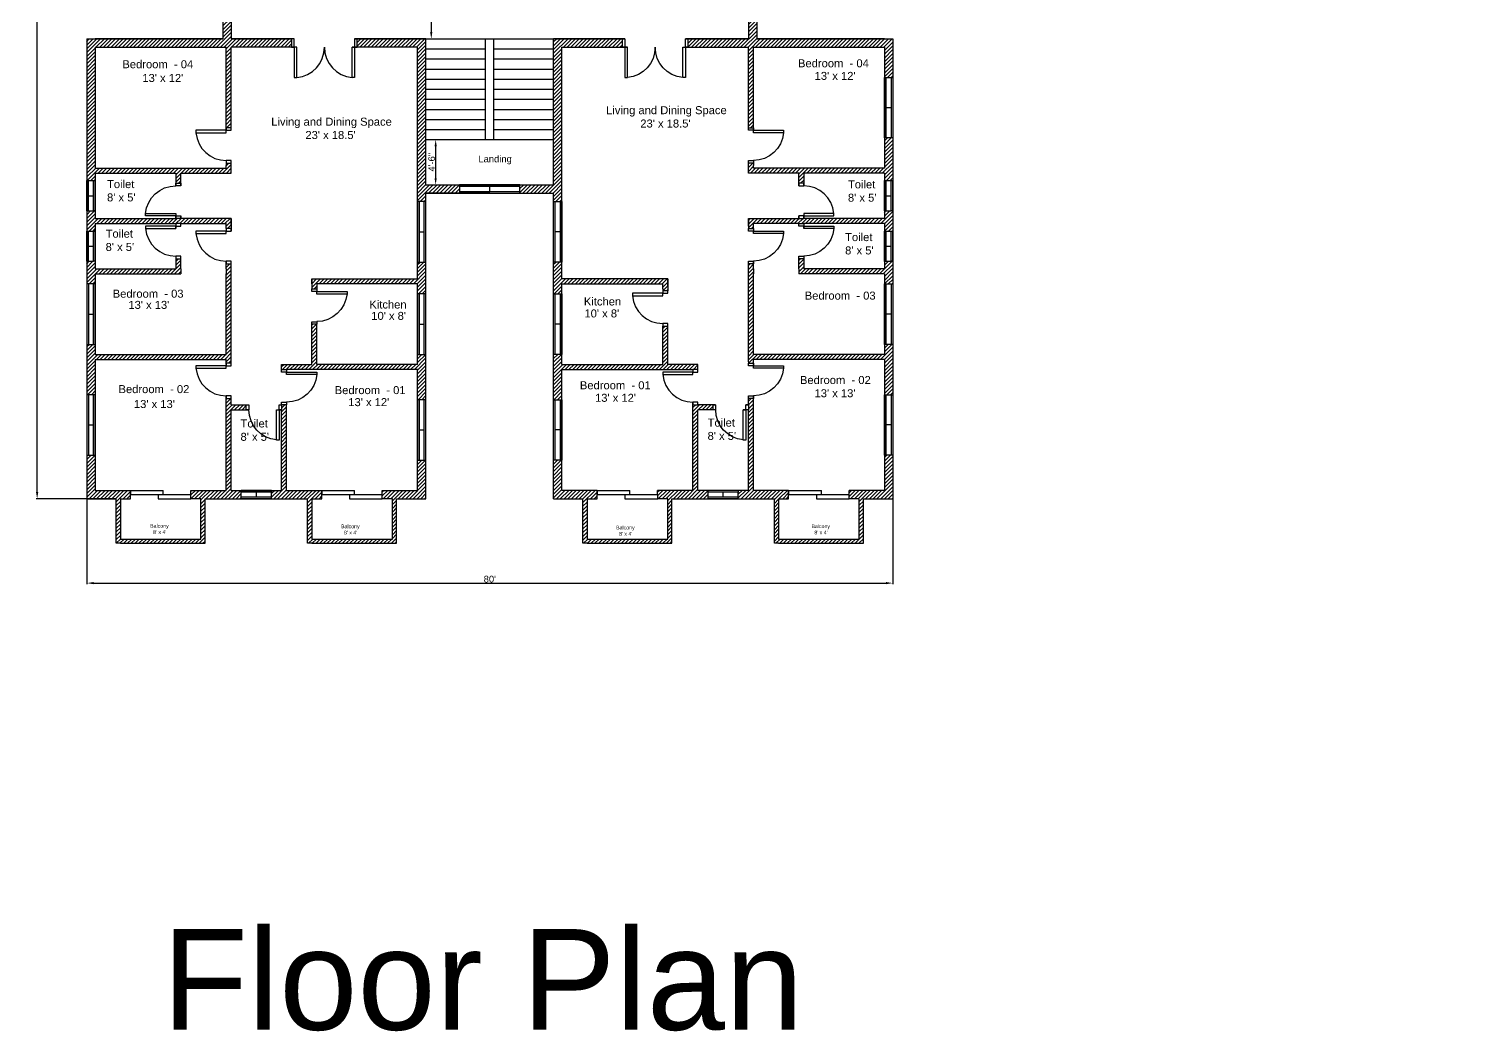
# Model space of a CAD drawing. Header units: inches. Extents: x 61297 to 163996, y 9483 to 32239.
# Drawn here: x 78568 to 80283, y 17829 to 19023 of the extents above; entities that cross this region are included whole.
import ezdxf

# ---------------------------------------------------------------- set-up
doc = ezdxf.new("R2010")
doc.units = ezdxf.units.IN
for name, color, linetype in [('door', 80, 'Continuous'), ('Doors', 230, 'Continuous'), ('Hatches', 130, 'Continuous'), ('Toiler Window', 30, 'Continuous'), ('Windows', 30, 'Continuous')]:
    doc.layers.add(name, color=color, linetype=linetype)
doc.styles.get("Standard").update_dxf_attribs({"font": 'arial.ttf'})
doc.dimstyles.new('ISO-25', dxfattribs={"dimtxt": 8, "dimasz": 8, "dimexe": 1.25, "dimexo": 0.625, "dimtad": 1, "dimlunit": 4, "dimtxsty": 'Standard', "dimcen": 2.5, "dimadec": 0, "dimazin": 0, "dimtfac": 1, "dimtmove": 0, "dimatfit": 3, "dimfxl": 1, "dimarcsym": 0})

# ---------------------------------------------------------------- blocks, each defined once
blk = doc.blocks.new('Door_Sing')
at = {"layer": 'Doors'}
for points in [[(-3, 6), (-3, 42), (-6, 42), (-6, 6), (-3, 6)], [(-39, 0), (-39, 6), (-42, 6), (-42, 0), (-39, 0)]]:
    blk.add_lwpolyline(points, dxfattribs=at)
blk.add_lwpolyline([(-3, 0), (0, 0), (0, 6), (-3, 6)], close=True, dxfattribs=at)
blk.add_arc((-2.8, 6), 36.1, 95.0198, 180, dxfattribs=at)
blk = doc.blocks.new('Window_Large')
at = {"layer": 'Windows'}
for p, q in [((72, 10), (0, 10)), ((0, 10), (0, 0)), ((72, 8), (0, 8)), ((0, 2), (72, 2)), ((0, 0), (72, 0)), ((36, 8), (36, 2)), ((72, 0), (72, 10))]:
    blk.add_line(p, q, dxfattribs=at)
blk = doc.blocks.new('*D65')
at = {"color": 0, "lineweight": -2, "transparency": 16777216}
for p, q in [((79041.7, 18891.1), (79053.8, 18891.1)), ((79052.6, 18883.1), (79052.6, 18845.1)), ((79041.7, 18837.1), (79053.8, 18837.1))]:
    blk.add_line(p, q, dxfattribs=at)
at = {"color": 0, "transparency": 16777216}
for points in [[(79051.3, 18883.1), (79053.9, 18883.1), (79052.6, 18891.1)], [(79051.3, 18845.1), (79053.9, 18845.1), (79052.6, 18837.1)]]:
    blk.add_solid(points, dxfattribs=at)
at = {"color": 0, "transparency": 16777216, "insert": (79047.9, 18864.1), "char_height": 8, "attachment_point": 5, "rotation": 90}
blk.add_mtext('4\'-6"', dxfattribs=at)
blk = doc.blocks.new('*D66')
at = {"color": 0, "lineweight": -2, "transparency": 16777216}
for p, q in [((79041.7, 19131.1), (79048.6, 19131.1)), ((79047.4, 19123.1), (79047.4, 19019.1)), ((79041.7, 19011.1), (79048.6, 19011.1))]:
    blk.add_line(p, q, dxfattribs=at)
at = {"color": 0, "transparency": 16777216}
for points in [[(79046, 19123.1), (79048.7, 19123.1), (79047.4, 19131.1)], [(79046, 19019.1), (79048.7, 19019.1), (79047.4, 19011.1)]]:
    blk.add_solid(points, dxfattribs=at)
at = {"color": 0, "transparency": 16777216, "insert": (79042.7, 19071.1), "char_height": 8, "attachment_point": 5, "rotation": 90}
blk.add_mtext("10'", dxfattribs=at)
blk = doc.blocks.new('Toilet Window')
for p, q in [((82016.8, 16081.4), (82016.8, 16117.4)), ((82016.8, 16117.4), (82026.8, 16117.4)), ((82018.8, 16081.4), (82018.8, 16117.4)), ((82024.8, 16081.4), (82024.8, 16117.4)), ((82026.8, 16081.4), (82026.8, 16117.4)), ((82018.8, 16099.4), (82024.8, 16099.4)), ((82016.8, 16081.4), (82018.8, 16081.4)), ((82018.8, 16081.4), (82024.8, 16081.4)), ((82026.8, 16081.4), (82024.8, 16081.4))]:
    blk.add_line(p, q)
blk = doc.blocks.new('*D81')
at = {"color": 0, "lineweight": -2, "transparency": 16777216}
for p, q in [((78636.4, 19679.1), (78576.7, 19679.1)), ((78577.9, 18471.1), (78577.9, 19671.1)), ((78636.4, 18463.1), (78576.7, 18463.1))]:
    blk.add_line(p, q, dxfattribs=at)
at = {"color": 0, "transparency": 16777216}
for points in [[(78576.6, 19671.1), (78579.3, 19671.1), (78577.9, 19679.1)], [(78576.6, 18471.1), (78579.3, 18471.1), (78577.9, 18463.1)]]:
    blk.add_solid(points, dxfattribs=at)
at = {"color": 0, "transparency": 16777216, "insert": (78573.2, 19071.1), "char_height": 8, "attachment_point": 5, "rotation": 90}
blk.add_mtext('101\'-4"', dxfattribs=at)
blk = doc.blocks.new('*D82')
at = {"color": 0, "lineweight": -2, "transparency": 16777216}
for p, q in [((78637.1, 18462.5), (78637.1, 18361.3)), ((79597.1, 18462.5), (79597.1, 18361.3)), ((78645.1, 18362.6), (79589.1, 18362.6))]:
    blk.add_line(p, q, dxfattribs=at)
at = {"color": 0, "transparency": 16777216}
for points in [[(78645.1, 18363.9), (78645.1, 18361.3), (78637.1, 18362.6)], [(79589.1, 18363.9), (79589.1, 18361.3), (79597.1, 18362.6)]]:
    blk.add_solid(points, dxfattribs=at)
at = {"color": 0, "transparency": 16777216, "insert": (79117.1, 18367.3), "char_height": 8, "attachment_point": 5}
blk.add_mtext("80'", dxfattribs=at)

msp = doc.modelspace()

# ---------------------------------------------------------------- hatches: boundary and pattern name
at = {"layer": 'Hatches'}
h = msp.add_hatch(dxfattribs=at)
h.set_pattern_fill('ANSI31', color=256)
h.paths.add_polyline_path([(78689.062, 19674.113), (78689.051, 19674.113), (78689.051, 19679.113), (78677.051, 19679.113), (78677.051, 19727.113), (78773.051, 19727.113), (78773.051, 19679.113), (78761.051, 19679.113), (78761.039, 19674.113), (78761.051, 19674.113), (78761.051, 19669.113), (78803.051, 19669.113), (78803.051, 19559.602), (78809.051, 19559.602), (78809.051, 19567.113), (78812.051, 19567.113), (78815.051, 19567.113), (78815.051, 19573.113), (78809.051, 19573.113), (78809.051, 19669.113), (78821.051, 19669.113), (78821.051, 19679.113), (78778.051, 19679.113), (78778.051, 19732.113), (78672.051, 19732.113), (78672.051, 19679.113), (78647.051, 19679.113), (78637.051, 19679.113), (78637.051, 19627.113), (78647.051, 19627.113), (78647.051, 19669.113), (78689.074, 19669.113)])
h.paths.add_polyline_path([(78647.051, 19555.113), (78637.051, 19555.113), (78637.051, 19495.113), (78647.051, 19495.113), (78647.051, 19507.113), (78803.051, 19507.113), (78803.051, 19411.113), (78803.051, 19405.113), (78803.051, 19399.113), (78809.051, 19399.113), (78809.051, 19516.113), (78809.051, 19517.625), (78803.051, 19517.625), (78803.051, 19513.113), (78647.051, 19513.113)])
h.paths.add_polyline_path([(78917.062, 19674.113), (78917.051, 19674.113), (78917.051, 19679.113), (78905.051, 19679.113), (78905.051, 19727.113), (79001.051, 19727.113), (79001.051, 19679.113), (78989.051, 19679.113), (78989.051, 19669.113), (79031.051, 19669.113), (79031.051, 19633.113), (79041.051, 19633.113), (79041.051, 19679.113), (79007.051, 19679.113), (79007.051, 19732.113), (79001.051, 19732.113), (78905.051, 19732.113), (78899.051, 19732.113), (78899.051, 19679.113), (78857.051, 19679.113), (78857.051, 19677.113), (78857.051, 19671.113), (78857.051, 19669.113), (78869.051, 19669.113), (78869.051, 19573.113), (78857.027, 19573.113), (78857.027, 19567.113), (78875.051, 19567.113), (78875.051, 19669.113), (78917.074, 19669.113)])
h.paths.add_polyline_path([(79041.051, 19561.113), (79031.051, 19561.113), (79031.051, 19525.113), (78875.051, 19525.113), (78869.051, 19525.137), (78869.051, 19519.113), (78905.051, 19519.113), (78905.051, 19471.113), (78911.051, 19471.113), (78911.051, 19519.113), (79031.051, 19519.113), (79031.051, 19507.113), (79041.051, 19507.113)])
h.paths.add_polyline_path([(79041.051, 19435.113), (79031.051, 19435.113), (79031.051, 19423.113), (78911.051, 19423.113), (78911.051, 19429.137), (78905.051, 19429.137), (78905.051, 19426.113), (78905.051, 19417.113), (79031.051, 19417.113), (79031.051, 19397.113), (79041.051, 19397.113)])
h.paths.add_polyline_path([(78749.051, 19411.113), (78647.051, 19411.113), (78647.051, 19423.113), (78637.051, 19423.113), (78637.051, 19396.113), (78647.051, 19396.113), (78647.051, 19405.113), (78743.051, 19405.113), (78743.051, 19399.09), (78749.051, 19399.09), (78749.051, 19405.113)])
h.paths.add_polyline_path([(78809.051, 19357.137), (78803.051, 19357.137), (78803.051, 19351.113), (78749.051, 19351.113), (78749.051, 19354.113), (78749.051, 19357.113), (78743.051, 19357.113), (78743.051, 19351.113), (78647.051, 19351.113), (78647.051, 19360.113), (78645.051, 19360.113), (78639.051, 19360.113), (78637.051, 19360.113), (78637.051, 19336.113), (78647.051, 19336.113), (78647.051, 19345.113), (78743.051, 19345.113), (78749.051, 19345.113), (78809.051, 19345.113)])
h.paths.add_polyline_path([(78809.051, 19291.113), (78803.051, 19291.113), (78749.051, 19291.113), (78749.051, 19303.137), (78743.051, 19303.137), (78743.051, 19291.113), (78647.051, 19291.113), (78647.051, 19300.113), (78645.051, 19300.113), (78639.051, 19300.113), (78637.051, 19300.113), (78637.051, 19131.113), (78647.051, 19131.113), (78799.051, 19131.113), (78799.051, 19107.113), (78809.051, 19107.113), (78809.051, 19131.113), (78881.074, 19131.113), (78881.074, 19141.113), (78809.051, 19141.113), (78809.051, 19237.113), (78803.051, 19237.113), (78803.051, 19141.113), (78647.051, 19141.113), (78647.051, 19285.113), (78803.051, 19285.113), (78803.051, 19279.09), (78809.051, 19279.09)])
h.paths.add_polyline_path([(79041.051, 19325.113), (79031.051, 19325.113), (79031.051, 19141.113), (78959.027, 19141.113), (78959.027, 19135.113), (78959.027, 19131.113), (79041.051, 19131.113)])
h.paths.add_polyline_path([(78809.051, 19035.113), (78799.051, 19035.113), (78799.051, 19011.113), (78647.051, 19011.113), (78637.051, 19011.113), (78637.051, 18842.113), (78647.051, 18842.113), (78647.051, 18851.113), (78743.051, 18851.113), (78743.051, 18839.09), (78749.051, 18839.09), (78749.051, 18851.113), (78803.051, 18851.113), (78809.051, 18851.113), (78809.051, 18863.137), (78803.051, 18863.137), (78803.051, 18860.113), (78803.051, 18857.113), (78647.051, 18857.113), (78647.051, 19001.113), (78803.051, 19001.113), (78803.051, 18905.113), (78809.051, 18905.113), (78809.051, 19001.113), (78881.074, 19001.113), (78881.074, 19011.113), (78809.051, 19011.113)])
h.paths.add_polyline_path([(79041.051, 19011.113), (78959.027, 19011.113), (78959.027, 19007.113), (78959.027, 19001.113), (79031.051, 19001.113), (79031.051, 18817.113), (79041.051, 18817.113), (79041.051, 18827.113), (79081.051, 18827.113), (79081.051, 18837.113), (79041.051, 18837.113)])
h.paths.add_polyline_path([(79275.074, 19007.113), (79275.074, 19011.113), (79193.051, 19011.113), (79193.051, 18837.113), (79153.051, 18837.113), (79153.051, 18827.113), (79193.051, 18827.113), (79193.051, 18817.113), (79203.051, 18817.113), (79203.051, 19001.113), (79275.074, 19001.113)])
h.paths.add_polyline_path([(78647.051, 18806.113), (78645.051, 18806.113), (78639.051, 18806.113), (78637.051, 18806.113), (78637.051, 18782.113), (78647.051, 18782.113), (78647.051, 18791.113), (78743.051, 18791.113), (78749.051, 18791.113), (78803.051, 18791.113), (78803.051, 18785.09), (78809.051, 18785.09), (78809.051, 18797.113), (78749.051, 18797.113), (78743.051, 18797.113), (78647.051, 18797.113)])
h.paths.add_polyline_path([(78749.051, 18749.137), (78743.051, 18749.137), (78743.051, 18737.113), (78647.051, 18737.113), (78647.051, 18746.113), (78645.051, 18746.113), (78639.051, 18746.113), (78637.051, 18746.113), (78637.051, 18719.113), (78647.051, 18719.113), (78647.051, 18731.113), (78749.051, 18731.113), (78749.051, 18737.113)])
h.paths.add_polyline_path([(78809.051, 18743.113), (78803.051, 18743.113), (78803.051, 18737.113), (78803.051, 18731.113), (78803.051, 18635.113), (78647.051, 18635.113), (78647.051, 18647.113), (78637.051, 18647.113), (78637.051, 18587.113), (78647.051, 18587.113), (78647.051, 18629.113), (78803.051, 18629.113), (78803.051, 18624.602), (78809.051, 18624.602), (78809.051, 18626.113)])
h.paths.add_polyline_path([(78689.074, 18473.113), (78647.051, 18473.113), (78647.051, 18515.113), (78637.051, 18515.113), (78637.051, 18463.113), (78672.051, 18463.113), (78672.051, 18410.113), (78677.051, 18410.113), (78773.051, 18410.113), (78778.051, 18410.113), (78778.051, 18463.113), (78821.051, 18463.113), (78821.051, 18473.113), (78809.051, 18473.113), (78809.051, 18569.113), (78827.074, 18569.113), (78827.074, 18575.113), (78809.051, 18575.113), (78809.051, 18582.625), (78803.051, 18582.625), (78803.051, 18473.113), (78761.027, 18473.113), (78761.039, 18468.113), (78761.074, 18468.113), (78761.074, 18463.113), (78773.051, 18463.113), (78773.051, 18415.113), (78677.051, 18415.113), (78677.051, 18463.113), (78689.051, 18463.113)])
h.paths.add_polyline_path([(78917.074, 18473.113), (78875.051, 18473.113), (78875.051, 18575.113), (78869.051, 18575.113), (78869.051, 18569.113), (78869.051, 18473.113), (78857.051, 18473.113), (78857.051, 18471.113), (78857.051, 18465.113), (78857.051, 18463.113), (78900.051, 18463.113), (78900.051, 18410.113), (78905.051, 18410.113), (79001.051, 18410.113), (79006.051, 18410.113), (79006.051, 18463.113), (79041.051, 18463.113), (79041.051, 18509.113), (79031.051, 18509.113), (79031.051, 18473.113), (78989.027, 18473.113), (78989.039, 18468.113), (78989.074, 18468.113), (78989.074, 18463.113), (79001.051, 18463.113), (79001.051, 18415.113), (78905.051, 18415.113), (78905.051, 18463.113), (78917.051, 18463.113)])
h.paths.add_polyline_path([(79041.051, 18635.113), (79031.051, 18635.113), (79031.051, 18623.113), (78911.051, 18623.113), (78911.051, 18671.113), (78905.051, 18671.113), (78905.051, 18623.113), (78869.051, 18623.113), (78869.051, 18617.09), (78875.051, 18617.09), (79031.051, 18617.113), (79031.051, 18581.113), (79041.051, 18581.113)])
h.paths.add_polyline_path([(79041.051, 18745.113), (79031.051, 18745.113), (79031.051, 18725.113), (78905.051, 18725.113), (78905.051, 18713.09), (78911.051, 18713.09), (78911.051, 18719.113), (79031.051, 18719.113), (79031.051, 18707.113), (79041.051, 18707.113)])
h.paths.add_polyline_path([(79329.051, 18725.113), (79203.051, 18725.113), (79203.051, 18745.113), (79193.051, 18745.113), (79193.051, 18707.113), (79203.051, 18707.113), (79203.051, 18719.113), (79323.051, 18719.113), (79323.051, 18713.113), (79323.051, 18710.892), (79329.051, 18710.892)])
h.paths.add_polyline_path([(79203.051, 18617.113), (79359.051, 18617.113), (79365.051, 18617.09), (79365.051, 18623.113), (79329.051, 18623.113), (79329.051, 18668.915), (79323.051, 18668.915), (79323.051, 18623.113), (79203.051, 18623.113), (79203.051, 18635.113), (79193.051, 18635.113), (79193.051, 18581.113), (79203.051, 18581.113)])
h.paths.add_polyline_path([(79203.051, 18509.113), (79193.051, 18509.113), (79193.051, 18463.113), (79228.051, 18463.113), (79228.051, 18410.113), (79233.051, 18410.113), (79329.051, 18410.113), (79334.051, 18410.113), (79334.051, 18463.113), (79377.051, 18463.113), (79377.051, 18473.113), (79365.051, 18473.113), (79365.051, 18569.113), (79383.074, 18569.113), (79383.074, 18575.113), (79365.051, 18575.113), (79359.051, 18575.113), (79359.051, 18473.113), (79317.027, 18473.113), (79317.039, 18468.113), (79317.051, 18468.113), (79317.051, 18463.113), (79329.051, 18463.113), (79329.051, 18415.113), (79233.051, 18415.113), (79233.051, 18463.113), (79245.051, 18463.113), (79245.051, 18473.113), (79203.051, 18473.113)])
h.paths.add_polyline_path([(79473.074, 18473.113), (79431.051, 18473.113), (79431.051, 18582.625), (79425.051, 18582.625), (79425.051, 18575.113), (79425.051, 18569.113), (79425.051, 18473.113), (79413.051, 18473.113), (79413.051, 18471.113), (79413.051, 18465.113), (79413.051, 18463.113), (79456.051, 18463.113), (79456.051, 18410.113), (79461.051, 18410.113), (79557.051, 18410.113), (79562.051, 18410.113), (79562.051, 18463.113), (79597.051, 18463.113), (79597.051, 18515.113), (79587.051, 18515.113), (79587.051, 18473.113), (79545.027, 18473.113), (79545.039, 18468.113), (79545.074, 18468.113), (79545.074, 18463.113), (79557.051, 18463.113), (79557.051, 18415.113), (79461.051, 18415.113), (79461.051, 18463.113), (79473.051, 18463.113)])
h.paths.add_polyline_path([(79597.051, 18647.113), (79587.051, 18647.113), (79587.051, 18635.113), (79431.051, 18635.113), (79431.051, 18731.113), (79431.051, 18737.113), (79431.051, 18743.113), (79425.051, 18743.113), (79425.051, 18626.113), (79425.051, 18624.602), (79431.051, 18624.602), (79431.051, 18629.113), (79587.051, 18629.113), (79587.051, 18587.113), (79597.051, 18587.113)])
h.paths.add_polyline_path([(79597.051, 18746.113), (79595.051, 18746.113), (79589.051, 18746.113), (79587.051, 18746.113), (79587.051, 18737.113), (79491.051, 18737.113), (79491.051, 18749.137), (79485.051, 18749.137), (79485.051, 18737.113), (79485.051, 18731.113), (79587.051, 18731.113), (79587.051, 18719.113), (79597.051, 18719.113)])
h.paths.add_polyline_path([(79597.051, 18806.113), (79595.051, 18806.113), (79589.051, 18806.113), (79587.051, 18806.113), (79587.051, 18797.113), (79491.051, 18797.113), (79485.051, 18797.113), (79425.051, 18797.113), (79425.051, 18785.09), (79431.051, 18785.09), (79431.051, 18791.113), (79485.051, 18791.113), (79491.051, 18791.113), (79587.051, 18791.113), (79587.051, 18782.113), (79597.051, 18782.113)])
h.paths.add_polyline_path([(79597.051, 19011.113), (79587.051, 19011.113), (79435.051, 19011.113), (79435.051, 19035.113), (79425.051, 19035.113), (79425.051, 19011.113), (79353.027, 19011.113), (79353.027, 19001.113), (79425.051, 19001.113), (79425.051, 18905.113), (79431.051, 18905.113), (79431.051, 19001.113), (79587.051, 19001.113), (79587.051, 18965.113), (79597.051, 18965.113)])
h.paths.add_polyline_path([(79597.051, 18893.113), (79587.051, 18893.113), (79587.051, 18857.113), (79431.051, 18857.113), (79431.051, 18860.113), (79431.051, 18863.137), (79425.051, 18863.137), (79425.051, 18851.113), (79431.051, 18851.113), (79485.051, 18851.113), (79485.051, 18839.09), (79491.051, 18839.09), (79491.051, 18851.113), (79587.051, 18851.113), (79587.051, 18842.113), (79597.051, 18842.113)])
h.paths.add_polyline_path([(79377.051, 19679.113), (79335.051, 19679.113), (79335.051, 19732.113), (79329.051, 19732.113), (79233.051, 19732.113), (79227.051, 19732.113), (79227.051, 19679.113), (79193.051, 19679.113), (79193.051, 19633.113), (79203.051, 19633.113), (79203.051, 19669.113), (79245.074, 19669.113), (79245.062, 19674.113), (79245.051, 19674.113), (79245.051, 19679.113), (79233.051, 19679.113), (79233.051, 19727.113), (79329.051, 19727.113), (79329.051, 19679.113), (79317.051, 19679.113), (79317.039, 19674.113), (79317.051, 19674.113), (79317.051, 19669.113), (79359.051, 19669.113), (79359.051, 19567.113), (79365.051, 19567.113), (79368.051, 19567.113), (79371.051, 19567.113), (79371.051, 19573.113), (79365.051, 19573.113), (79365.051, 19669.113), (79377.051, 19669.113)])
h.paths.add_polyline_path([(79473.051, 19679.113), (79461.051, 19679.113), (79461.051, 19727.113), (79557.051, 19727.113), (79557.051, 19679.113), (79545.051, 19679.113), (79545.039, 19674.113), (79545.051, 19674.113), (79545.051, 19669.113), (79587.051, 19669.113), (79587.051, 19627.113), (79597.051, 19627.113), (79597.051, 19679.113), (79563.051, 19679.113), (79563.051, 19732.113), (79557.051, 19732.113), (79461.051, 19732.113), (79455.051, 19732.113), (79455.051, 19679.113), (79413.051, 19679.113), (79413.051, 19677.113), (79413.051, 19671.113), (79413.051, 19669.113), (79425.051, 19669.113), (79425.051, 19573.113), (79413.027, 19573.113), (79413.027, 19567.113), (79425.051, 19567.113), (79425.051, 19559.602), (79431.051, 19559.602), (79431.051, 19669.113), (79473.074, 19669.113), (79473.062, 19674.113), (79473.051, 19674.113)])
h.paths.add_polyline_path([(79597.051, 19555.113), (79587.051, 19555.113), (79587.051, 19513.113), (79431.051, 19513.113), (79431.051, 19517.625), (79425.051, 19517.625), (79425.051, 19516.113), (79425.051, 19399.113), (79431.051, 19399.113), (79431.051, 19507.113), (79587.051, 19507.113), (79587.051, 19495.113), (79597.051, 19495.113)])
h.paths.add_polyline_path([(79365.051, 19525.137), (79359.051, 19525.137), (79203.051, 19525.113), (79203.051, 19561.113), (79193.051, 19561.113), (79193.051, 19507.113), (79203.051, 19507.113), (79203.051, 19519.113), (79323.051, 19519.113), (79323.051, 19471.113), (79329.051, 19471.113), (79329.051, 19519.113), (79365.051, 19519.113)])
h.paths.add_polyline_path([(79329.051, 19429.137), (79323.051, 19429.137), (79323.051, 19423.113), (79203.051, 19423.113), (79203.051, 19435.113), (79193.051, 19435.113), (79193.051, 19397.113), (79203.051, 19397.113), (79203.051, 19417.113), (79329.051, 19417.113)])
h.paths.add_polyline_path([(79597.051, 19423.113), (79587.051, 19423.113), (79587.051, 19411.113), (79485.051, 19411.113), (79485.051, 19405.113), (79485.051, 19393.09), (79491.051, 19393.09), (79491.051, 19405.113), (79587.051, 19405.113), (79587.051, 19396.113), (79597.051, 19396.113)])
h.paths.add_polyline_path([(79597.051, 19360.113), (79595.051, 19360.113), (79589.051, 19360.113), (79587.051, 19360.113), (79587.051, 19351.113), (79491.051, 19351.113), (79485.051, 19351.113), (79431.051, 19351.113), (79431.051, 19357.137), (79425.051, 19357.137), (79425.051, 19345.113), (79485.051, 19345.113), (79491.051, 19345.113), (79587.051, 19345.113), (79587.051, 19336.113), (79597.051, 19336.113)])
h.paths.add_polyline_path([(79491.051, 19303.137), (79485.051, 19303.137), (79485.051, 19291.113), (79431.051, 19291.113), (79425.051, 19291.113), (79425.051, 19285.113), (79425.051, 19282.113), (79425.051, 19279.09), (79431.051, 19279.09), (79431.051, 19282.113), (79431.051, 19285.113), (79587.051, 19285.113), (79587.051, 19249.113), (79597.051, 19249.113), (79597.051, 19300.113), (79595.051, 19300.113), (79589.051, 19300.113), (79587.051, 19300.113), (79587.051, 19291.113), (79491.051, 19291.113)])
h.paths.add_polyline_path([(79597.051, 19177.113), (79587.051, 19177.113), (79587.051, 19141.113), (79431.051, 19141.113), (79431.051, 19237.113), (79425.051, 19237.113), (79425.051, 19141.113), (79353.027, 19141.113), (79353.027, 19131.113), (79425.051, 19131.113), (79425.051, 19107.113), (79435.051, 19107.113), (79435.051, 19131.113), (79587.051, 19131.113), (79597.051, 19131.113)])
h.paths.add_polyline_path([(79275.074, 19141.113), (79203.051, 19141.113), (79203.051, 19325.113), (79193.051, 19325.113), (79193.051, 19131.113), (79275.074, 19131.113), (79275.074, 19135.113)])
h.paths.add_polyline_path([(81197.051, 19549.113), (81197.051, 19555.113), (81191.051, 19555.113), (81191.051, 19549.113), (81047.051, 19549.113), (81047.051, 19579.113), (81037.051, 19579.113), (81037.051, 18463.113), (81997.051, 18463.113), (81997.051, 19300.113), (81995.051, 19300.113), (81989.051, 19300.113), (81987.051, 19300.113), (81987.051, 19291.113), (81987.051, 18473.113), (81047.051, 18473.113), (81047.051, 19543.113), (81191.051, 19543.113), (81197.051, 19543.113)])
h.paths.add_polyline_path([(81373.051, 19679.113), (81037.051, 19679.113), (81037.051, 19651.113), (81047.051, 19651.113), (81047.051, 19669.113), (81191.051, 19669.113), (81191.051, 19597.09), (81197.051, 19597.09), (81197.051, 19669.113), (81373.051, 19669.113)])
h.paths.add_polyline_path([(81867.051, 19679.113), (81661.051, 19679.113), (81661.051, 19669.113), (81813.051, 19669.113), (81813.051, 19504.09), (81819.051, 19504.09), (81819.051, 19669.113), (81867.051, 19669.113)])
h.paths.add_polyline_path([(81997.051, 19471.113), (81987.051, 19471.113), (81987.051, 19453.113), (81819.051, 19453.113), (81819.051, 19462.113), (81813.051, 19462.113), (81813.051, 19447.113), (81837.051, 19447.113), (81837.051, 19435.113), (81843.051, 19435.113), (81843.051, 19447.113), (81987.051, 19447.113), (81987.051, 19435.113), (81997.051, 19435.113)], flags=17)
h.paths.add_polyline_path([(81997.051, 19363.113), (81987.051, 19363.113), (81987.051, 19351.113), (81843.051, 19351.113), (81843.051, 19393.137), (81837.051, 19393.137), (81837.051, 19345.113), (81987.051, 19345.113), (81987.051, 19336.113), (81997.051, 19336.113)], flags=17)
h.paths.add_polyline_path([(81987.051, 19291.113), (81891.051, 19291.113), (81891.051, 19297.113), (81885.051, 19297.113), (81885.051, 19291.113), (81885.051, 19285.113), (81987.051, 19285.113)], flags=17)
h.paths.add_polyline_path([(81891.051, 19345.113), (81885.051, 19345.113), (81885.051, 19339.09), (81891.051, 19339.09)], flags=16)
h.paths.add_polyline_path([(81997.051, 19679.113), (81939.051, 19679.113), (81939.051, 19669.113), (81987.051, 19669.113), (81987.051, 19651.113), (81997.051, 19651.113)])
h.paths.add_polyline_path([(81997.051, 19579.113), (81987.051, 19579.113), (81987.051, 19543.113), (81997.051, 19543.113)], flags=0)

# ---------------------------------------------------------------- linework, layer by layer
for p, q in [((78799.051, 19131.113), (78799.051, 19011.113)), ((78809.051, 19131.113), (78809.051, 19011.113)), ((79425.051, 19131.113), (79425.051, 19011.113)), ((79435.051, 19131.113), (79435.051, 19011.113)), ((78637.051, 19011.113), (78637.051, 18463.113)), ((78637.051, 19011.113), (78647.051, 19011.113)), ((78799.051, 19011.113), (78647.051, 19011.113)), ((78799.051, 19011.113), (78647.051, 19011.113)), ((78799.051, 19011.113), (78647.051, 19011.113)), ((78647.051, 19011.113), (78799.051, 19011.113)), ((78647.051, 19001.113), (78647.051, 18857.113)), ((78647.051, 19001.113), (78803.051, 19001.113)), ((78803.051, 18899.113), (78803.051, 19001.113)), ((78884.074, 19011.113), (78809.051, 19011.113)), ((78881.074, 19011.113), (78809.051, 19011.113)), ((78881.074, 19011.113), (78809.051, 19011.113)), ((78809.051, 19011.113), (78881.074, 19011.113)), ((78809.051, 18902.113), (78809.051, 19001.113)), ((78887.074, 19001.113), (78809.051, 19001.113)), ((79031.051, 19001.113), (78953.027, 19001.113)), ((79041.051, 19011.113), (78956.027, 19011.113)), ((79041.051, 19011.113), (78956.027, 19011.113)), ((79041.051, 19011.113), (78956.027, 19011.113)), ((78956.027, 19011.113), (79041.051, 19011.113)), ((79031.051, 18725.113), (79031.051, 19001.113)), ((79041.051, 18837.113), (79041.051, 19011.113)), ((79041.051, 19011.113), (79112.051, 19011.113)), ((79041.051, 18999.113), (79112.051, 18999.113)), ((79112.051, 18891.113), (79112.051, 19011.113)), ((79112.051, 19011.113), (79122.051, 19011.113)), ((79122.051, 19011.113), (79193.051, 19011.113)), ((79122.051, 18891.113), (79122.051, 19011.113)), ((79122.051, 18999.113), (79193.051, 18999.113)), ((79193.051, 19011.113), (79278.074, 19011.113)), ((79193.051, 19011.113), (79278.074, 19011.113)), ((79193.051, 18837.113), (79193.051, 19011.113)), ((79278.074, 19011.113), (79193.051, 19011.113)), ((79193.051, 19011.113), (79278.074, 19011.113)), ((79203.051, 18725.113), (79203.051, 19001.113)), ((79203.051, 19001.113), (79281.074, 19001.113)), ((79347.027, 19001.113), (79425.051, 19001.113)), ((79350.027, 19011.113), (79425.051, 19011.113)), ((79350.027, 19011.113), (79425.051, 19011.113)), ((79425.051, 19011.113), (79350.027, 19011.113)), ((79350.027, 19011.113), (79425.051, 19011.113)), ((79425.051, 18902.113), (79425.051, 19001.113)), ((79431.051, 19001.113), (79587.051, 19001.113)), ((79431.051, 18899.113), (79431.051, 19001.113)), ((79435.051, 19011.113), (79587.051, 19011.113)), ((79435.051, 19011.113), (79587.051, 19011.113)), ((79587.051, 19011.113), (79435.051, 19011.113)), ((79435.051, 19011.113), (79587.051, 19011.113)), ((79587.051, 19011.113), (79597.051, 19011.113)), ((79587.051, 19001.113), (79587.051, 18857.113)), ((79597.051, 19011.113), (79597.051, 18463.113)), ((79041.051, 18987.113), (79112.051, 18987.113)), ((79122.051, 18987.113), (79193.051, 18987.113)), ((79041.051, 18975.113), (79112.051, 18975.113)), ((79041.051, 18963.113), (79112.051, 18963.113)), ((79122.051, 18975.113), (79193.051, 18975.113)), ((79122.051, 18963.113), (79193.051, 18963.113)), ((79041.051, 18951.113), (79112.051, 18951.113)), ((79122.051, 18951.113), (79193.051, 18951.113)), ((79041.051, 18939.113), (79112.051, 18939.113)), ((79122.051, 18939.113), (79193.051, 18939.113)), ((79041.051, 18927.113), (79112.051, 18927.113)), ((79041.051, 18915.113), (79112.051, 18915.113)), ((79122.051, 18927.113), (79193.051, 18927.113)), ((79122.051, 18915.113), (79193.051, 18915.113)), ((79041.051, 18903.113), (79112.051, 18903.113)), ((79122.051, 18903.113), (79193.051, 18903.113)), ((79041.051, 18891.113), (79112.051, 18891.113)), ((79112.051, 18891.113), (79122.051, 18891.113)), ((79122.051, 18891.113), (79193.051, 18891.113)), ((78803.051, 18863.137), (78803.051, 18860.113)), ((78803.051, 18857.113), (78803.051, 18860.113)), ((78809.051, 18851.113), (78809.051, 18863.137)), ((78809.051, 18851.113), (78809.051, 18860.113)), ((79425.051, 18851.113), (79425.051, 18863.137)), ((79425.051, 18851.113), (79425.051, 18860.113)), ((79431.051, 18863.137), (79431.051, 18860.113)), ((79431.051, 18857.113), (79431.051, 18860.113)), ((78647.051, 18857.113), (78803.051, 18857.113)), ((78647.051, 18851.113), (78647.051, 18797.113)), ((78647.051, 18851.113), (78743.051, 18851.113)), ((78743.051, 18851.113), (78743.051, 18836.09)), ((78749.051, 18851.113), (78803.051, 18851.113)), ((78749.051, 18836.09), (78749.051, 18851.113)), ((78803.051, 18851.113), (78809.051, 18851.113)), ((78809.051, 18851.113), (78809.051, 18857.113)), ((79425.051, 18851.113), (79425.051, 18857.113)), ((79431.051, 18851.113), (79425.051, 18851.113)), ((79587.051, 18857.113), (79431.051, 18857.113)), ((79485.051, 18851.113), (79431.051, 18851.113)), ((79485.051, 18836.09), (79485.051, 18851.113)), ((79491.051, 18851.113), (79491.051, 18836.09)), ((79587.051, 18851.113), (79491.051, 18851.113)), ((79587.051, 18851.113), (79587.051, 18797.113)), ((79041.051, 18837.113), (79193.051, 18837.113)), ((79041.051, 18463.113), (79041.051, 18827.113)), ((79117.051, 18827.113), (79041.051, 18827.113)), ((79041.051, 18827.113), (79193.051, 18827.113)), ((79193.051, 18463.113), (79193.051, 18827.113)), ((78647.051, 18797.113), (78743.051, 18797.113)), ((78743.051, 18803.113), (78743.051, 18797.113)), ((78749.051, 18797.113), (78749.051, 18800.113)), ((78809.051, 18797.113), (78749.051, 18797.113)), ((78809.051, 18788.113), (78809.051, 18797.113)), ((78809.051, 18791.113), (78809.051, 18797.113)), ((78809.051, 18797.113), (78809.051, 18782.09)), ((79425.051, 18788.113), (79425.051, 18797.113)), ((79425.051, 18791.113), (79425.051, 18797.113)), ((79425.051, 18797.113), (79485.051, 18797.113)), ((79425.051, 18797.113), (79425.051, 18785.09)), ((79485.051, 18797.113), (79485.051, 18800.113)), ((79491.051, 18803.113), (79491.051, 18797.113)), ((79587.051, 18797.113), (79491.051, 18797.113)), ((78647.051, 18791.113), (78647.051, 18737.113)), ((78647.051, 18791.113), (78743.051, 18791.113)), ((78743.051, 18791.113), (78743.051, 18785.113)), ((78749.051, 18788.113), (78749.051, 18791.113)), ((78749.051, 18791.113), (78803.051, 18791.113)), ((78803.051, 18785.113), (78803.051, 18791.113)), ((79031.051, 18725.113), (79031.051, 18791.113)), ((79203.051, 18725.113), (79203.051, 18791.113)), ((79431.051, 18785.113), (79431.051, 18791.113)), ((79485.051, 18791.113), (79431.051, 18791.113)), ((79485.051, 18788.113), (79485.051, 18791.113)), ((79587.051, 18791.113), (79491.051, 18791.113)), ((79491.051, 18791.113), (79491.051, 18785.113)), ((79587.051, 18791.113), (79587.051, 18737.113)), ((78743.051, 18752.137), (78743.051, 18737.113)), ((78749.051, 18737.113), (78749.051, 18752.137)), ((78803.051, 18737.113), (78803.051, 18746.113)), ((78809.051, 18626.113), (78809.051, 18746.113)), ((79425.051, 18626.113), (79425.051, 18746.113)), ((79431.051, 18737.113), (79431.051, 18746.113)), ((79485.051, 18737.113), (79485.051, 18752.137)), ((79491.051, 18752.137), (79491.051, 18737.113)), ((78647.051, 18737.113), (78743.051, 18737.113)), ((78647.051, 18731.113), (78647.051, 18635.113)), ((78647.051, 18731.113), (78749.051, 18731.113)), ((78749.051, 18737.113), (78749.051, 18731.113)), ((78803.051, 18737.113), (78803.051, 18731.113)), ((78803.051, 18635.113), (78803.051, 18731.113)), ((78905.051, 18725.113), (79031.051, 18725.113)), ((78905.051, 18719.113), (78905.051, 18725.113)), ((78905.051, 18725.113), (78905.051, 18713.09)), ((79329.051, 18725.113), (79203.051, 18725.113)), ((79329.051, 18716.113), (79329.051, 18725.113)), ((79329.051, 18725.113), (79329.051, 18710.892)), ((79431.051, 18737.113), (79431.051, 18731.113)), ((79431.051, 18635.113), (79431.051, 18731.113)), ((79485.051, 18737.113), (79485.051, 18731.113)), ((79587.051, 18731.113), (79485.051, 18731.113)), ((79587.051, 18737.113), (79491.051, 18737.113)), ((79587.051, 18731.113), (79587.051, 18635.113)), ((78911.051, 18719.113), (78911.051, 18713.09)), ((79031.051, 18623.113), (79031.051, 18719.113)), ((79203.051, 18623.113), (79203.051, 18719.113)), ((79323.051, 18713.113), (79323.051, 18719.113)), ((79323.051, 18713.113), (79323.051, 18710.892)), ((78905.051, 18623.113), (78905.051, 18674.113)), ((78911.051, 18623.113), (78911.051, 18671.113)), ((79323.051, 18623.113), (79323.051, 18668.915)), ((79329.051, 18623.113), (79329.051, 18668.915)), ((78647.051, 18635.113), (78803.051, 18635.113)), ((78647.051, 18629.113), (78647.051, 18473.113)), ((78647.051, 18629.113), (78803.051, 18629.113)), ((78803.051, 18623.113), (78803.051, 18629.113)), ((78809.051, 18624.602), (78809.051, 18626.113)), ((78869.051, 18617.113), (78869.051, 18623.113)), ((78869.051, 18623.113), (78905.051, 18623.113)), ((79031.051, 18623.113), (78911.051, 18623.113)), ((79203.051, 18623.113), (79323.051, 18623.113)), ((79365.051, 18623.113), (79329.051, 18623.113)), ((79365.051, 18617.113), (79365.051, 18623.113)), ((79425.051, 18626.113), (79425.051, 18624.602)), ((79587.051, 18635.113), (79431.051, 18635.113)), ((79587.051, 18629.113), (79431.051, 18629.113)), ((79431.051, 18623.113), (79431.051, 18629.113)), ((79587.051, 18629.113), (79587.051, 18473.113)), ((78869.051, 18614.09), (78869.051, 18617.113)), ((79031.051, 18617.113), (78875.051, 18617.113)), ((79031.051, 18473.113), (79031.051, 18617.113)), ((79203.051, 18617.113), (79359.051, 18617.113)), ((79203.051, 18473.113), (79203.051, 18617.113)), ((79365.051, 18614.09), (79365.051, 18617.113)), ((78803.051, 18473.113), (78803.051, 18585.625)), ((78809.051, 18575.113), (78809.051, 18585.625)), ((79425.051, 18575.113), (79425.051, 18585.625)), ((79431.051, 18473.113), (79431.051, 18585.625)), ((78809.051, 18575.113), (78830.074, 18575.113)), ((78809.051, 18569.113), (78830.074, 18569.113)), ((78809.051, 18473.113), (78809.051, 18569.113)), ((78863.051, 18569.113), (78869.051, 18569.113)), ((78866.051, 18575.113), (78869.051, 18575.113)), ((78869.051, 18575.113), (78869.051, 18578.113)), ((78869.051, 18473.113), (78869.051, 18569.113)), ((78875.051, 18473.113), (78875.051, 18575.113)), ((79359.051, 18473.113), (79359.051, 18578.113)), ((79365.051, 18575.113), (79365.051, 18578.113)), ((79386.074, 18575.113), (79365.051, 18575.113)), ((79386.074, 18569.113), (79365.051, 18569.113)), ((79365.051, 18473.113), (79365.051, 18569.113)), ((79425.051, 18569.113), (79419.051, 18569.113)), ((79425.051, 18575.113), (79422.051, 18575.113)), ((79425.051, 18473.113), (79425.051, 18569.113)), ((78647.051, 18473.113), (78689.074, 18473.113)), ((78689.051, 18463.113), (78689.074, 18473.113)), ((78761.027, 18473.113), (78803.051, 18473.113)), ((78761.051, 18463.113), (78761.027, 18473.113)), ((78809.051, 18473.113), (78869.051, 18473.113)), ((78875.051, 18473.113), (78917.074, 18473.113)), ((78917.051, 18463.113), (78917.074, 18473.113)), ((78989.027, 18473.113), (79031.051, 18473.113)), ((78989.051, 18463.113), (78989.027, 18473.113)), ((79245.074, 18473.113), (79203.051, 18473.113)), ((79245.051, 18463.113), (79245.051, 18473.113)), ((79359.051, 18473.113), (79317.027, 18473.113)), ((79317.051, 18463.113), (79317.027, 18473.113)), ((79425.051, 18473.113), (79365.051, 18473.113)), ((79473.074, 18473.113), (79431.051, 18473.113)), ((79473.051, 18463.113), (79473.074, 18473.113)), ((79587.051, 18473.113), (79545.027, 18473.113)), ((79545.051, 18463.113), (79545.027, 18473.113)), ((78672.051, 18463.113), (78637.051, 18463.113)), ((78637.051, 18463.113), (78672.051, 18463.113)), ((78647.051, 18463.113), (78672.051, 18463.113)), ((78672.051, 18410.113), (78672.051, 18463.113)), ((78677.051, 18463.113), (78677.051, 18415.113)), ((78677.051, 18463.113), (78689.051, 18463.113)), ((78773.051, 18463.113), (78761.051, 18463.113)), ((78773.051, 18415.113), (78773.051, 18463.113)), ((78778.051, 18463.113), (78900.051, 18463.113)), ((78778.051, 18410.113), (78778.051, 18463.113)), ((78875.051, 18463.113), (78900.051, 18463.113)), ((78900.051, 18410.113), (78900.051, 18463.113)), ((78905.051, 18463.113), (78905.051, 18415.113)), ((78905.051, 18463.113), (78917.051, 18463.113)), ((79001.051, 18463.113), (78989.051, 18463.113)), ((79001.051, 18415.113), (79001.051, 18463.113)), ((79006.051, 18463.113), (79041.051, 18463.113)), ((79006.051, 18410.113), (79006.051, 18463.113)), ((79193.051, 18463.113), (79228.051, 18463.113)), ((79203.051, 18463.113), (79228.051, 18463.113)), ((79228.051, 18410.113), (79228.051, 18463.113)), ((79233.051, 18463.113), (79233.051, 18415.113)), ((79233.051, 18463.113), (79245.051, 18463.113)), ((79329.051, 18463.113), (79317.051, 18463.113)), ((79329.051, 18415.113), (79329.051, 18463.113)), ((79334.051, 18463.113), (79456.051, 18463.113)), ((79334.051, 18410.113), (79334.051, 18463.113)), ((79431.051, 18463.113), (79456.051, 18463.113)), ((79456.051, 18410.113), (79456.051, 18463.113)), ((79461.051, 18463.113), (79461.051, 18415.113)), ((79461.051, 18463.113), (79473.051, 18463.113)), ((79557.051, 18463.113), (79545.051, 18463.113)), ((79557.051, 18415.113), (79557.051, 18463.113)), ((79562.051, 18463.113), (79597.051, 18463.113)), ((79562.051, 18410.113), (79562.051, 18463.113)), ((78677.051, 18415.113), (78773.051, 18415.113)), ((78905.051, 18415.113), (79001.051, 18415.113)), ((79233.051, 18415.113), (79329.051, 18415.113)), ((79461.051, 18415.113), (79557.051, 18415.113)), ((78677.051, 18410.113), (78672.051, 18410.113)), ((78677.051, 18410.113), (78773.051, 18410.113)), ((78773.051, 18410.113), (78778.051, 18410.113)), ((78905.051, 18410.113), (78900.051, 18410.113)), ((78905.051, 18410.113), (79001.051, 18410.113)), ((79001.051, 18410.113), (79006.051, 18410.113)), ((79233.051, 18410.113), (79228.051, 18410.113)), ((79233.051, 18410.113), (79329.051, 18410.113)), ((79329.051, 18410.113), (79334.051, 18410.113)), ((79461.051, 18410.113), (79456.051, 18410.113)), ((79461.051, 18410.113), (79557.051, 18410.113)), ((79557.051, 18410.113), (79562.051, 18410.113))]:
    msp.add_line(p, q)
for points in [[(79031.051, 18719.113), (78911.051, 18719.113)], [(79203.051, 18719.113), (79323.051, 18719.113)]]:
    msp.add_lwpolyline(points)
at = {"layer": 'door'}
for p, q in [((78689.074, 18473.113), (78728.074, 18473.113)), ((78689.074, 18473.113), (78689.074, 18468.113)), ((78689.074, 18468.113), (78728.074, 18468.113)), ((78722.074, 18468.113), (78761.074, 18468.113)), ((78722.074, 18468.113), (78722.074, 18463.113)), ((78728.074, 18468.113), (78728.074, 18473.113)), ((78761.074, 18463.113), (78761.074, 18468.113)), ((78917.074, 18473.113), (78956.074, 18473.113)), ((78917.074, 18473.113), (78917.074, 18468.113)), ((78917.074, 18468.113), (78956.074, 18468.113)), ((78950.074, 18468.113), (78989.074, 18468.113)), ((78950.074, 18468.113), (78950.074, 18463.113)), ((78956.074, 18468.113), (78956.074, 18473.113)), ((78989.074, 18463.113), (78989.074, 18468.113)), ((79245.051, 18473.113), (79284.051, 18473.113)), ((79245.051, 18473.113), (79245.051, 18468.113)), ((79245.051, 18468.113), (79284.051, 18468.113)), ((79278.051, 18468.113), (79317.051, 18468.113)), ((79278.051, 18468.113), (79278.051, 18463.113)), ((79284.051, 18468.113), (79284.051, 18473.113)), ((79317.051, 18463.113), (79317.051, 18468.113)), ((79473.074, 18473.113), (79512.074, 18473.113)), ((79473.074, 18473.113), (79473.074, 18468.113)), ((79473.074, 18468.113), (79512.074, 18468.113)), ((79506.074, 18468.113), (79545.074, 18468.113)), ((79506.074, 18468.113), (79506.074, 18463.113)), ((79512.074, 18468.113), (79512.074, 18473.113)), ((79545.074, 18463.113), (79545.074, 18468.113)), ((78722.074, 18463.113), (78761.074, 18463.113)), ((78950.074, 18463.113), (78989.074, 18463.113)), ((79278.051, 18463.113), (79317.051, 18463.113)), ((79506.074, 18463.113), (79545.074, 18463.113))]:
    msp.add_line(p, q, dxfattribs=at)
at = {"layer": 'Doors'}
for p, q in [((79350.027, 19001.113), (79350.027, 18997.113)), ((79350.027, 18997.113), (79350.027, 18991.113))]:
    msp.add_line(p, q, dxfattribs=at)
for points in [[(78884.074, 19011.113), (78881.074, 19011.113), (78881.074, 19001.113), (78884.074, 19001.113), (78884.074, 18965.113), (78887.074, 18965.113), (78887.074, 19001.113), (78884.074, 19001.113), (78884.074, 19005.113)], [(78959.027, 19011.113), (78956.027, 19011.113), (78956.027, 19007.113), (78956.027, 19001.113), (78956.027, 18965.113), (78953.027, 18965.113), (78953.027, 19001.113), (78956.027, 19001.113), (78959.027, 19001.113), (78959.027, 19007.113)], [(79275.074, 19011.113), (79278.074, 19011.113), (79278.074, 19007.113), (79278.074, 19001.113), (79278.074, 18965.113), (79281.074, 18965.113), (79281.074, 19001.113), (79278.074, 19001.113), (79275.074, 19001.113), (79275.074, 19007.113)], [(79350.027, 19011.113), (79353.027, 19011.113), (79353.027, 19001.113), (79350.027, 19001.113), (79350.027, 18965.113), (79347.027, 18965.113), (79347.027, 19001.113), (79350.027, 19001.113), (79350.027, 19005.113)]]:
    msp.add_lwpolyline(points, close=True, dxfattribs=at)
for points in [[(78887.074, 18965.113, 0.3887794), (78920.051, 19001.113, 0.3887794), (78953.027, 18965.113)], [(79347.027, 18965.113, -0.3887794), (79314.051, 19001.113, -0.3887794), (79281.074, 18965.113)]]:
    msp.add_lwpolyline(points, format="xyb", dxfattribs=at)

# ---------------------------------------------------------------- block references
at = {"xscale": -1}
for name, p, rotation in [('Window_Large', (79587.051, 18893.113), 270), ('Door_Sing', (79425.051, 18905.113), 270), ('Door_Sing', (78749.051, 18797.113), 90), ('Window_Large', (79193.051, 18745.113), 270), ('Door_Sing', (79425.051, 18785.09), 270), ('Door_Sing', (79485.051, 18791.113), 270), ('Door_Sing', (78905.051, 18713.09), 270), ('Window_Large', (79193.051, 18635.113), 270), ('Window_Large', (79587.051, 18647.113), 270), ('Door_Sing', (79425.051, 18624.602), 270), ('Door_Sing', (78869.051, 18617.09), 270), ('Window_Large', (79587.051, 18515.113), 270), ('Door_Sing', (78869.051, 18575.113), 180), ('Window_Large', (79193.051, 18509.113), 270), ('Door_Sing', (79425.051, 18575.113), 180)]:
    msp.add_blockref(name, p, dxfattribs=dict(at, rotation=rotation))
for name, p, rotation in [('Door_Sing', (78809.051, 18905.113), 90.00000000000001), ('Window_Large', (79153.051, 18837.113), 180), ('Door_Sing', (79485.051, 18797.113), 270), ('Window_Large', (79041.051, 18745.113), 90.00000000000001), ('Door_Sing', (78749.051, 18791.113), 90.00000000000001), ('Door_Sing', (78809.051, 18785.09), 90.00000000000001), ('Window_Large', (78647.051, 18647.113), 90.00000000000001), ('Window_Large', (79041.051, 18635.113), 90.00000000000001), ('Door_Sing', (79329.051, 18710.892), 90.00000000000001), ('Door_Sing', (78809.051, 18624.602), 90.00000000000001), ('Door_Sing', (79365.051, 18617.09), 90.00000000000001), ('Window_Large', (78647.051, 18515.113), 90.00000000000001), ('Window_Large', (79041.051, 18509.113), 90.00000000000001)]:
    msp.add_blockref(name, p, dxfattribs=dict(rotation=rotation))
at = {"layer": 'Toiler Window'}
for p in [(-3379.745, 2724.735), (-2429.745, 2724.735), (-3379.745, 2664.735), (-2429.745, 2664.735)]:
    msp.add_blockref('Toilet Window', p, dxfattribs=at)
at = {"layer": 'Toiler Window', "rotation": 90}
for p in [(94938.429, -63553.682), (95494.429, -63553.682)]:
    msp.add_blockref('Toilet Window', p, dxfattribs=at)

# ---------------------------------------------------------------- texts
at = {"attachment_point": 1}
for s, width, gutter_width, heights, insert, char_height in [('Bedroom  - 04', 248.33103, 47.66, [30.118], (78679.443, 18985.621), 9.53198), ('Bedroom  - 04', 248.33103, 47.66, [30.118], (79484.213, 18986.77), 9.53198), ("13' x 12'", 248.33103, 47.66, [30.118], (78703.251, 18969.289), 9.532), ("13' x 12'", 248.33103, 47.66, [30.118], (79504.016, 18971.733), 9.532), ("Toilet\\P8' x 5'", 248.33103, 47.66, [30.118], (78661.185, 18842.815), 9.532), ("Toilet\\P8' x 5'", 248.33103, 47.66, [30.118], (79543.71, 18842.503), 9.532), ("Toilet\\P8' x 5'", 248.33103, 47.66, [30.118], (78659.482, 18783.801), 9.532), ("Toilet\\P8' x 5'", 248.33103, 47.66, [30.118], (79540.312, 18779.655), 9.532), ('Bedroom  - 03', 248.33103, 47.66, [30.118], (78667.947, 18712.233), 9.53198), ('Bedroom  - 03', 248.33103, 47.66, [30.118], (79492.26, 18709.937), 9.53198), ("13' x 13", 248.33103, 47.66, [30.118], (78686.605, 18698.89), 9.532), ("13' x 13'", 248.33103, 47.66, [30.118], (78686.605, 18698.89), 9.532), ('^IKitchen', 248.33103, 47.66, [30.118], (78935.461, 18699.315), 9.532), ('^IKitchen', 248.33103, 47.66, [30.118], (79191.038, 18702.954), 9.532), ("10' x 8'", 248.33103, 47.66, [30.118], (79229.843, 18688.694), 9.532), ("10' x 8'", 248.33103, 47.66, [30.118], (78975.914, 18685.79), 9.532), ('Bedroom  - 01', 248.33103, 47.66, [30.118], (79224.387, 18603.109), 9.53198), ('Bedroom  - 02', 248.33103, 47.66, [30.118], (79486.512, 18609.361), 9.53198), ('Bedroom  - 02', 248.33103, 47.66, [30.118], (78674.846, 18598.514), 9.53198), ('Bedroom  - 01', 248.33103, 47.66, [30.118], (78932.371, 18597.337), 9.53198), ("13' x 12'", 248.33103, 47.66, [30.118], (79242.455, 18588.151), 9.532), ("13' x 13'", 248.33103, 47.66, [30.118], (79503.926, 18593.601), 9.532), ("13' x 13'", 248.33103, 47.66, [30.118], (78693.215, 18580.768), 9.532), ("13' x 12'", 248.33103, 47.66, [30.118], (78948.535, 18583.019), 9.532), ("Toilet\\P8' x 5'", 248.33103, 47.66, [30.118], (78820.161, 18557.598), 9.532), ("Toilet\\P8' x 5'", 248.33103, 47.66, [30.118], (79376.52, 18558.634), 9.532), ("Balcony\\P  8' x 4'", 22.26537, 22.24, [14.054], (78712.524, 18433.018), 4.4479), ("Balcony\\P  8' x 4'", 26.02852, 22.24, [14.054], (78939.942, 18432.459), 4.4479), ("Balcony\\P  8' x 4'", 115.87872, 22.24, [14.054], (79500.208, 18432.584), 4.4479), ("Balcony\\P  8' x 4'", 23.49827, 22.24, [14.054], (79267.525, 18430.989), 4.4479), ('Floor Plan', 1527.62428, 12.5, [0], (78726.655, 17950.374), 120)]:
    msp.add_mtext_dynamic_manual_height_columns(s, width=width, gutter_width=gutter_width, heights=heights, dxfattribs=dict(at, insert=insert, char_height=char_height))
for s, insert, char_height, width in [("Living and Dining Space\\P           23' x 18.5'\\P", (79255.688, 18930.895), 9.53198, 149.19344), ("Living and Dining Space\\P           23' x 18.5'\\P", (78856.768, 18917.195), 9.53198, 149.19344), ('Landing\\P\\P         ', (79103.526, 18872.052), 8, 125.21501)]:
    msp.add_mtext(s, dxfattribs=dict(at, insert=insert, char_height=char_height, width=width))

# ---------------------------------------------------------------- dimensions: what is measured, and where the dimension line sits
for base, p1, p2, picture, middle in [((78577.929, 19679.113), (78637.051, 18463.113), (78637.051, 19679.113), '*D81', (78573.22, 19071.113)), ((79047.379, 19011.113), (79041.051, 19131.113), (79041.051, 19011.113), '*D66', (79042.67, 19071.113)), ((79052.589, 18837.113), (79041.051, 18891.113), (79041.051, 18837.113), '*D65', (79047.879, 18864.113))]:
    dim = msp.add_linear_dim(base=base, p1=p1, p2=p2, angle=90, dimstyle='ISO-25')
    dim.commit()
    dim.dimension.update_dxf_attribs({"geometry": picture, "text_midpoint": middle})
dim = msp.add_linear_dim(base=(79597.051, 18362.588), p1=(78637.051, 18463.113), p2=(79597.051, 18463.113), dimstyle='ISO-25')
dim.commit()
dim.dimension.update_dxf_attribs({"geometry": '*D82', "text_midpoint": (79117.051, 18367.297)})

doc.saveas('drawing.dxf')
